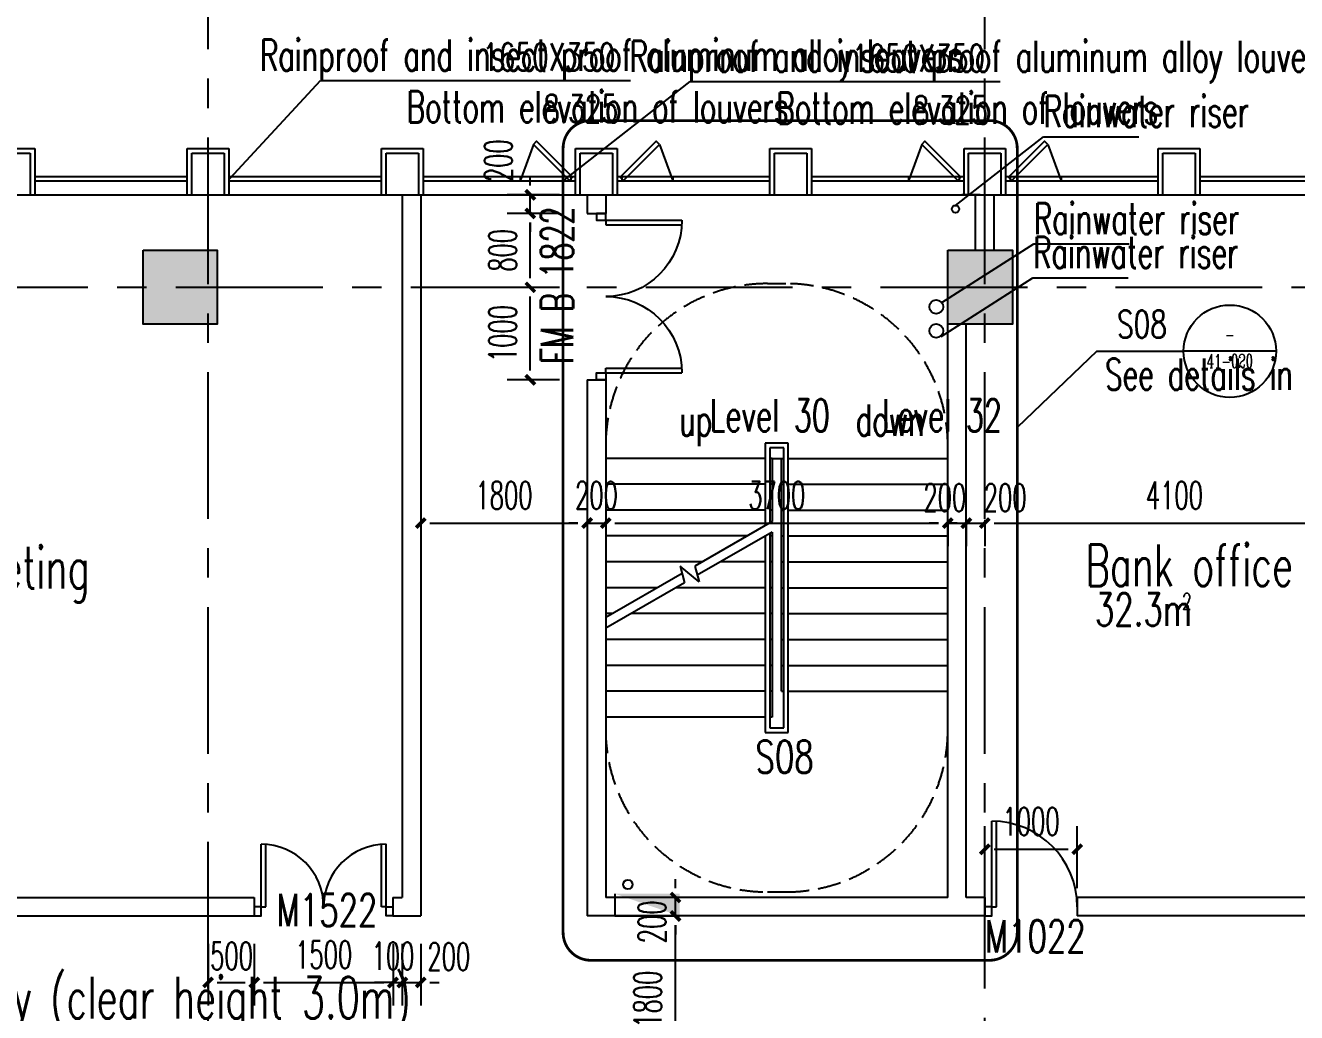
# Model space of a CAD drawing. Extents: x 824790 to 994147, y 4290613 to 4374713.
# Drawn here: x 883535 to 897281, y 4339350 to 4350028 of the extents above; entities that cross this region are included whole.
import ezdxf
from ezdxf.enums import TextEntityAlignment as Align

# ---------------------------------------------------------------- set-up
doc = ezdxf.new("R2010")
doc.units = 0
doc.header["$LTSCALE"] = 1000
doc.header["$MEASUREMENT"] = 0
for name, pattern in [('ACAD_ISO08W100', [36, 24, -3, 6, -3]), ('CENTER', [50.8, 31.75, -6.35, 6.35, -6.35]), ('DASH', [0.35, 0.25, -0.1]), ('DOTE', [2.42, 2, -0.2, 0.02, -0.2]), ('HIDDEN', [0.375, 0.25, -0.125])]:
    doc.linetypes.add(name, pattern=pattern)
doc.layers.get('0').update_dxf_attribs({"color": 255, "linetype": 'CONTINUOUS'})
doc.layers.add('0-消防箱', color=7, linetype='CONTINUOUS', lineweight=25)
doc.layers.add('A-PUB_TEXT', color=7, linetype='CONTINUOUS', lineweight=5)
for name, color, linetype in [('A-AREA-TEXT', 6, 'CONTINUOUS'), ('A-DIM', 201, 'CONTINUOUS'), ('A-DOTE', 8, 'ACAD_ISO08W100'), ('A-FIN-GRAN', 34, 'CONTINUOUS'), ('A-NOTE', 150, 'CONTINUOUS'), ('A-TEXT-CN', 31, 'CONTINUOUS'), ('A-WALL', 2, 'CONTINUOUS'), ('A-WINDOW', 4, 'CONTINUOUS'), ('A-WINDOW-TEXT', 93, 'CONTINUOUS'), ('CONCRET', 1, 'CONTINUOUS'), ('DIM_SYMB', 3, 'CONTINUOUS'), ('DOTE', 17, 'DOTE'), ('HATCH-F252', 252, 'CONTINUOUS'), ('PUB_TEXT', 7, 'CONTINUOUS'), ('S-COLUMN', 1, 'CONTINUOUS'), ('stair', 30, 'CONTINUOUS'), ('WINDOW', 4, 'CONTINUOUS'), ('柱子', 9, 'CONTINUOUS'), ('立管', 7, 'CONTINUOUS')]:
    doc.layers.add(name, color=color, linetype=linetype)
doc.styles.add('_HZTXT', font='tjromans.shx', dxfattribs={"width": 0.7, "bigfont": 'tjhztxt.shx'})
doc.styles.add('_TCH_DIM', font='SIMPLEX', dxfattribs={"bigfont": 'GBCBIG'})
doc.styles.add('_TCH_LABEL', font='COMPLEX.shx', dxfattribs={"width": 0.6, "bigfont": 'GBCBIG.shx'})
doc.styles.add('DIM_FONT', font='SIMPLEX.shx', dxfattribs={"width": 0.6, "bigfont": 'GBCBIG.shx'})
doc.styles.add('PRC-S', font='TJROMANS.shx', dxfattribs={"width": 0.7, "bigfont": 'hztxt.shx'})
doc.styles.add('TONGJI-FONT', font='simplex.shx')
doc.dimstyles.new('DIMN', dxfattribs={"dimtxt": 300, "dimasz": 100, "dimexe": 250, "dimexo": 300, "dimgap": 150, "dimtad": 1, "dimdec": 0, "dimtxsty": 'DIM_FONT', "dimblk": 'h-_ArchTick', "dimcen": 2.5, "dimclrt": 7, "dimazin": 2, "dimtfac": 1, "dimtdec": 0, "dimtix": 1, "dimtmove": 2, "dimatfit": 3, "dimarcsym": 0})

# ---------------------------------------------------------------- blocks, each defined once
blk = doc.blocks.new('h-wrt')
at = {"layer": 'A-DOTE', "linetype": 'CENTER', "ltscale": 0.05}
for p, q in [((-2555128.9, -1784214.6), (-2555128.9, -1744636.2)), ((-2546728.9, -1784214.6), (-2546728.9, -1744636.2)), ((-2603736, -1751229), (-2483728.3, -1751229))]:
    blk.add_line(p, q, dxfattribs=at)
blk = doc.blocks.new('h-D10')
for p, q in [((75, 0), (75, 925)), ((125, 0), (125, 923.64766)), ((75, 0), (125, 0))]:
    blk.add_line(p, q)
blk.add_lwpolyline([(75, 0), (0, 0), (0, -100), (75, -100)], close=True)
blk.add_arc((75, 0), 925, 0, 90)
blk = doc.blocks.new('h-ewryer')
at = {"layer": 'A-WINDOW', "ltscale": 0.5}
blk.add_line((366378, 243878), (366234, 243482), dxfattribs=at)
at = {"layer": 'A-WINDOW'}
for p, q in [((366234, 243532), (366234, 243482)), ((366784, 243532), (366784, 243482))]:
    blk.add_line(p, q, dxfattribs=at)
at = {"layer": 'A-WINDOW', "ltscale": 0.5}
blk.add_lwpolyline([(366378, 243878), (366413, 243914), (366802, 243525), (366767, 243489)], close=True, dxfattribs=at)
blk = doc.blocks.new('h-2层裙房幕墙')
at = {"layer": 'A-FIN-GRAN'}
for p, q in [((781786, 4036435), (782236, 4036435)), ((782236, 4036435), (782236, 4035935)), ((783886, 4035935), (783886, 4036435)), ((783886, 4036435), (784336, 4036435)), ((783886, 4035935), (783886, 4036435)), ((783886, 4036435), (784336, 4036435)), ((784336, 4036435), (784336, 4035935)), ((784336, 4036435), (784336, 4035935)), ((785986, 4035935), (785986, 4036435)), ((785986, 4036435), (786436, 4036435)), ((786436, 4036435), (786436, 4035935)), ((788086, 4035935), (788086, 4036435)), ((788086, 4036435), (788536, 4036435)), ((788536, 4036435), (788536, 4035935)), ((790186, 4035935), (790186, 4036435)), ((790186, 4036435), (790636, 4036435)), ((790636, 4036435), (790636, 4035935)), ((792286, 4035935), (792286, 4036435)), ((792286, 4036435), (792736, 4036435)), ((792736, 4036435), (792736, 4035935)), ((794386, 4035935), (794386, 4036435)), ((794386, 4036435), (794836, 4036435)), ((794836, 4036435), (794836, 4035935)), ((781836, 4036385), (782186, 4036385)), ((782186, 4036385), (782186, 4035935)), ((783936, 4035935), (783936, 4036385)), ((783936, 4036385), (784286, 4036385)), ((783936, 4035935), (783936, 4036385)), ((783936, 4036385), (784286, 4036385)), ((784286, 4036385), (784286, 4035935)), ((784286, 4036385), (784286, 4035935)), ((786036, 4035935), (786036, 4036385)), ((786036, 4036385), (786386, 4036385)), ((786386, 4036385), (786386, 4035935)), ((788136, 4035935), (788136, 4036385)), ((788136, 4036385), (788486, 4036385)), ((788486, 4036385), (788486, 4035935)), ((790236, 4035935), (790236, 4036385)), ((790236, 4036385), (790586, 4036385)), ((790586, 4036385), (790586, 4035935)), ((792336, 4035935), (792336, 4036385)), ((792336, 4036385), (792686, 4036385)), ((792686, 4036385), (792686, 4035935)), ((794436, 4035935), (794436, 4036385)), ((794436, 4036385), (794786, 4036385)), ((794786, 4036385), (794786, 4035935))]:
    blk.add_line(p, q, dxfattribs=at)
at = {"layer": 'WINDOW'}
for p, q in [((782236, 4036135), (783886, 4036135)), ((782236, 4036085), (783886, 4036085)), ((784336, 4036135), (785986, 4036135)), ((784336, 4036085), (785986, 4036085)), ((786436, 4036135), (788086, 4036135)), ((786436, 4036085), (788086, 4036085)), ((788536, 4036135), (790186, 4036135)), ((788536, 4036085), (790186, 4036085)), ((790636, 4036135), (792286, 4036135)), ((790636, 4036085), (792286, 4036085)), ((792736, 4036135), (794386, 4036135)), ((792736, 4036085), (794386, 4036085)), ((794836, 4036135), (796486, 4036135)), ((794836, 4036085), (796486, 4036085)), ((740234, 4035935), (801136, 4035935)), ((782236, 4035935), (783886, 4035935)), ((784336, 4035935), (785986, 4035935)), ((786436, 4035935), (788086, 4035935)), ((788536, 4035935), (790186, 4035935)), ((790636, 4035935), (792286, 4035935)), ((792736, 4035935), (794386, 4035935)), ((794836, 4035935), (796486, 4035935))]:
    blk.add_line(p, q, dxfattribs=at)
at = {"layer": 'A-WINDOW'}
for p in [(421251, 3792603), (425451, 3792603)]:
    blk.add_blockref('h-ewryer', p, dxfattribs=at)
at = {"layer": 'A-WINDOW', "xscale": -1}
for p in [(1155370, 3792603), (1159570, 3792603)]:
    blk.add_blockref('h-ewryer', p, dxfattribs=at)
blk = doc.blocks.new('h-D15')
for p, q in [((75, 0), (75, 675)), ((125, 0), (125, 673.145601)), ((1375, 0), (1375, 673.145601)), ((1425, 0), (1425, 675)), ((75, 0), (125, 0)), ((1425, 0), (1375, 0))]:
    blk.add_line(p, q)
for points in [[(75, 0), (0, 0), (0, -100), (75, -100)], [(1425, 0), (1500, 0), (1500, -100), (1425, -100)]]:
    blk.add_lwpolyline(points, close=True)
for centre, start, end in [((75, 0), 0, 90), ((1425, 0), 90, 180)]:
    blk.add_arc(centre, 675, start, end)
blk = doc.blocks.new('h-D18')
for p, q in [((75, 0), (75, 825)), ((1725, 0), (1725, 825)), ((125, 0), (125, 823)), ((1675, 0), (1675, 823)), ((75, 0), (125, 0)), ((1725, 0), (1675, 0))]:
    blk.add_line(p, q)
for points in [[(75, 0), (0, 0), (0, -100), (75, -100)], [(1725, 0), (1800, 0), (1800, -100), (1725, -100)]]:
    blk.add_lwpolyline(points, close=True)
for centre, start, end in [((75, 0), 0, 90), ((1725, 0), 90, 180)]:
    blk.add_arc(centre, 825, start, end)
blk = doc.blocks.new('h-消火栓')
at = {"color": 0}
for p, q in [((50, -240), (50, 0)), ((50, 0), (750, 0))]:
    blk.add_line(p, q, dxfattribs=at)
blk.add_solid([(50, -240), (750, 0), (50, -240), (750, -240)], dxfattribs=at)
blk = doc.blocks.new('h-qwwe')
at = {"layer": 'HATCH-F252'}
blk.add_hatch(color=256, dxfattribs=at).paths.add_polyline_path([(-400, 400), (400, 400), (400, -400), (-400, -400)])
at = {"layer": 'S-COLUMN', "color": 1}
blk.add_lwpolyline([(-400, 400), (400, 400), (400, -400), (-400, -400)], close=True, dxfattribs=at)
blk = doc.blocks.new('h-800zhu')
at = {"layer": 'HATCH-F252'}
blk.add_hatch(color=256, dxfattribs=at).paths.add_polyline_path([(-2546429, -1386731), (-2547129, -1386731), (-2547129, -1387531), (-2546429, -1387531)])
at = {"layer": 'CONCRET'}
blk.add_lwpolyline([(-2547129, -1386731), (-2546429, -1386731), (-2546429, -1387531), (-2547129, -1387531)], close=True, dxfattribs=at)
at = {"layer": '柱子'}
blk.add_blockref('h-qwwe', (-2555429, -1387131), dxfattribs=at)
blk = doc.blocks.new('h-_ArchTick')
at = {"color": 0, "linetype": 'ByBlock', "const_width": 0.4}
blk.add_lwpolyline([(-0.5, -0.5), (0.5, 0.5)], dxfattribs=at)
blk = doc.blocks.new('*D227')
at = {"layer": 'A-DIM', "color": 0, "lineweight": -2, "transparency": 16777216}
for p, q in [((888995, 4348295), (888995, 4348395)), ((889310, 4348195), (888745, 4348195)), ((888995, 4347995), (888995, 4348195)), ((889310, 4347995), (888745, 4347995)), ((888995, 4347895), (888995, 4347795))]:
    blk.add_line(p, q, dxfattribs=at)
at = {"layer": 'A-DIM', "color": 0, "lineweight": -2, "transparency": 16777216, "xscale": 100, "yscale": 100, "zscale": 100}
for p, rotation in [((888995, 4348195), 270), ((888995, 4347995), 90)]:
    blk.add_blockref('h-_ArchTick', p, dxfattribs=dict(at, rotation=rotation))
at = {"layer": 'A-DIM', "color": 7, "transparency": 16777216, "insert": (888650, 4348565), "char_height": 300, "attachment_point": 5, "rotation": 90, "style": 'DIM_FONT'}
blk.add_mtext('\\A1;200', dxfattribs=at)
blk = doc.blocks.new('*D228')
at = {"layer": 'A-DIM', "color": 0, "lineweight": -2, "transparency": 16777216}
for p, q in [((889310, 4347995), (888745, 4347995)), ((888995, 4347295), (888995, 4347895)), ((889310, 4347195), (888745, 4347195))]:
    blk.add_line(p, q, dxfattribs=at)
at = {"layer": 'A-DIM', "color": 0, "lineweight": -2, "transparency": 16777216, "xscale": 100, "yscale": 100, "zscale": 100}
for p, rotation in [((888995, 4347995), 90), ((888995, 4347195), 270)]:
    blk.add_blockref('h-_ArchTick', p, dxfattribs=dict(at, rotation=rotation))
at = {"layer": 'A-DIM', "color": 7, "transparency": 16777216, "insert": (888695, 4347595), "char_height": 300, "attachment_point": 5, "rotation": 90, "style": 'DIM_FONT'}
blk.add_mtext('\\A1;800', dxfattribs=at)
blk = doc.blocks.new('*D229')
at = {"layer": 'A-DIM', "color": 0, "lineweight": -2, "transparency": 16777216}
for p, q in [((889310, 4347195), (888745, 4347195)), ((888995, 4346295), (888995, 4347095)), ((889310, 4346195), (888745, 4346195))]:
    blk.add_line(p, q, dxfattribs=at)
at = {"layer": 'A-DIM', "color": 0, "lineweight": -2, "transparency": 16777216, "xscale": 100, "yscale": 100, "zscale": 100}
for p, rotation in [((888995, 4347195), 90), ((888995, 4346195), 270)]:
    blk.add_blockref('h-_ArchTick', p, dxfattribs=dict(at, rotation=rotation))
at = {"layer": 'A-DIM', "color": 7, "transparency": 16777216, "insert": (888695, 4346695), "char_height": 300, "attachment_point": 5, "rotation": 90, "style": 'DIM_FONT'}
blk.add_mtext('\\A1;1000', dxfattribs=at)
blk = doc.blocks.new('*D721')
at = {"layer": 'A-DIM', "color": 0, "lineweight": -2, "transparency": 16777216}
for p, q in [((893910, 4340695), (893910, 4341367)), ((894910, 4340695), (894910, 4341367)), ((894010, 4341117), (894810, 4341117))]:
    blk.add_line(p, q, dxfattribs=at)
at = {"layer": 'A-DIM', "color": 0, "lineweight": -2, "transparency": 16777216, "xscale": 100, "yscale": 100, "zscale": 100, "rotation": 180}
blk.add_blockref('h-_ArchTick', (893910, 4341117), dxfattribs=at)
at = {"layer": 'A-DIM', "color": 0, "lineweight": -2, "transparency": 16777216, "xscale": 100, "yscale": 100, "zscale": 100}
blk.add_blockref('h-_ArchTick', (894910, 4341117), dxfattribs=at)
at = {"layer": 'A-DIM', "color": 7, "transparency": 16777216, "insert": (894410, 4341417), "char_height": 300, "attachment_point": 5, "style": 'DIM_FONT'}
blk.add_mtext('\\A1;1000', dxfattribs=at)
blk = doc.blocks.new('*D722')
at = {"layer": 'A-DIM', "color": 0, "lineweight": -2, "transparency": 16777216}
for p, q in [((887810, 4344681), (887810, 4344395)), ((887910, 4344645), (889510, 4344645)), ((889610, 4344681), (889610, 4344395))]:
    blk.add_line(p, q, dxfattribs=at)
at = {"layer": 'A-DIM', "color": 0, "lineweight": -2, "transparency": 16777216, "xscale": 100, "yscale": 100, "zscale": 100, "rotation": 180}
blk.add_blockref('h-_ArchTick', (887810, 4344645), dxfattribs=at)
at = {"layer": 'A-DIM', "color": 0, "lineweight": -2, "transparency": 16777216, "xscale": 100, "yscale": 100, "zscale": 100}
blk.add_blockref('h-_ArchTick', (889610, 4344645), dxfattribs=at)
at = {"layer": 'A-DIM', "color": 7, "transparency": 16777216, "insert": (888710, 4344945), "char_height": 300, "attachment_point": 5, "style": 'DIM_FONT'}
blk.add_mtext('\\A1;1800', dxfattribs=at)
blk = doc.blocks.new('*D723')
at = {"layer": 'A-DIM', "color": 0, "lineweight": -2, "transparency": 16777216}
for p, q in [((889510, 4344645), (889410, 4344645)), ((889610, 4344681), (889610, 4344395)), ((889610, 4344645), (889810, 4344645)), ((889810, 4344681), (889810, 4344395)), ((889910, 4344645), (890010, 4344645))]:
    blk.add_line(p, q, dxfattribs=at)
at = {"layer": 'A-DIM', "color": 0, "lineweight": -2, "transparency": 16777216, "xscale": 100, "yscale": 100, "zscale": 100}
blk.add_blockref('h-_ArchTick', (889610, 4344645), dxfattribs=at)
at = {"layer": 'A-DIM', "color": 0, "lineweight": -2, "transparency": 16777216, "xscale": 100, "yscale": 100, "zscale": 100, "rotation": 180}
blk.add_blockref('h-_ArchTick', (889810, 4344645), dxfattribs=at)
at = {"layer": 'A-DIM', "color": 7, "transparency": 16777216, "insert": (889710, 4344945), "char_height": 300, "attachment_point": 5, "style": 'DIM_FONT'}
blk.add_mtext('\\A1;200', dxfattribs=at)
blk = doc.blocks.new('*D724')
at = {"layer": 'A-DIM', "color": 0, "lineweight": -2, "transparency": 16777216}
for p, q in [((889810, 4344681), (889810, 4344395)), ((889910, 4344645), (893410, 4344645)), ((893510, 4344681), (893510, 4344395))]:
    blk.add_line(p, q, dxfattribs=at)
at = {"layer": 'A-DIM', "color": 0, "lineweight": -2, "transparency": 16777216, "xscale": 100, "yscale": 100, "zscale": 100, "rotation": 180}
blk.add_blockref('h-_ArchTick', (889810, 4344645), dxfattribs=at)
at = {"layer": 'A-DIM', "color": 0, "lineweight": -2, "transparency": 16777216, "xscale": 100, "yscale": 100, "zscale": 100}
blk.add_blockref('h-_ArchTick', (893510, 4344645), dxfattribs=at)
at = {"layer": 'A-DIM', "color": 7, "transparency": 16777216, "insert": (891660, 4344945), "char_height": 300, "attachment_point": 5, "style": 'DIM_FONT'}
blk.add_mtext('\\A1;3700', dxfattribs=at)
blk = doc.blocks.new('*D725')
at = {"layer": 'A-DIM', "color": 0, "lineweight": -2, "transparency": 16777216}
for p, q in [((893410, 4344645), (893310, 4344645)), ((893510, 4344681), (893510, 4344395)), ((893510, 4344645), (893710, 4344645)), ((893710, 4344681), (893710, 4344395)), ((893810, 4344645), (893910, 4344645))]:
    blk.add_line(p, q, dxfattribs=at)
at = {"layer": 'A-DIM', "color": 0, "lineweight": -2, "transparency": 16777216, "xscale": 100, "yscale": 100, "zscale": 100}
blk.add_blockref('h-_ArchTick', (893510, 4344645), dxfattribs=at)
at = {"layer": 'A-DIM', "color": 0, "lineweight": -2, "transparency": 16777216, "xscale": 100, "yscale": 100, "zscale": 100, "rotation": 180}
blk.add_blockref('h-_ArchTick', (893710, 4344645), dxfattribs=at)
at = {"layer": 'A-DIM', "color": 7, "transparency": 16777216, "insert": (893477, 4344920), "char_height": 300, "attachment_point": 5, "style": 'DIM_FONT'}
blk.add_mtext('\\A1;200', dxfattribs=at)
blk = doc.blocks.new('*D726')
at = {"layer": 'A-DIM', "color": 0, "lineweight": -2, "transparency": 16777216}
for p, q in [((893610, 4344645), (893510, 4344645)), ((893710, 4344681), (893710, 4344395)), ((893710, 4344645), (893910, 4344645)), ((893910, 4344681), (893910, 4344395)), ((894010, 4344645), (894110, 4344645))]:
    blk.add_line(p, q, dxfattribs=at)
at = {"layer": 'A-DIM', "color": 0, "lineweight": -2, "transparency": 16777216, "xscale": 100, "yscale": 100, "zscale": 100}
blk.add_blockref('h-_ArchTick', (893710, 4344645), dxfattribs=at)
at = {"layer": 'A-DIM', "color": 0, "lineweight": -2, "transparency": 16777216, "xscale": 100, "yscale": 100, "zscale": 100, "rotation": 180}
blk.add_blockref('h-_ArchTick', (893910, 4344645), dxfattribs=at)
at = {"layer": 'A-DIM', "color": 7, "transparency": 16777216, "insert": (894130, 4344920), "char_height": 300, "attachment_point": 5, "style": 'DIM_FONT'}
blk.add_mtext('\\A1;200', dxfattribs=at)
blk = doc.blocks.new('*D727')
at = {"layer": 'A-DIM', "color": 0, "lineweight": -2, "transparency": 16777216}
for p, q in [((893910, 4344681), (893910, 4344395)), ((894010, 4344645), (897910, 4344645)), ((898010, 4344681), (898010, 4344395))]:
    blk.add_line(p, q, dxfattribs=at)
at = {"layer": 'A-DIM', "color": 0, "lineweight": -2, "transparency": 16777216, "xscale": 100, "yscale": 100, "zscale": 100, "rotation": 180}
blk.add_blockref('h-_ArchTick', (893910, 4344645), dxfattribs=at)
at = {"layer": 'A-DIM', "color": 0, "lineweight": -2, "transparency": 16777216, "xscale": 100, "yscale": 100, "zscale": 100}
blk.add_blockref('h-_ArchTick', (898010, 4344645), dxfattribs=at)
at = {"layer": 'A-DIM', "color": 7, "transparency": 16777216, "insert": (895960, 4344945), "char_height": 300, "attachment_point": 5, "style": 'DIM_FONT'}
blk.add_mtext('\\A1;4100', dxfattribs=at)
blk = doc.blocks.new('*D728')
at = {"layer": 'A-DIM', "color": 0, "lineweight": -2, "transparency": 16777216}
for p, q in [((890565, 4340695), (890565, 4340795)), ((890595, 4340595), (890315, 4340595)), ((890565, 4340395), (890565, 4340595)), ((890595, 4340395), (890315, 4340395)), ((890565, 4340295), (890565, 4340195))]:
    blk.add_line(p, q, dxfattribs=at)
at = {"layer": 'A-DIM', "color": 0, "lineweight": -2, "transparency": 16777216, "xscale": 100, "yscale": 100, "zscale": 100}
for p, rotation in [((890565, 4340595), 270), ((890565, 4340395), 90)]:
    blk.add_blockref('h-_ArchTick', p, dxfattribs=dict(at, rotation=rotation))
at = {"layer": 'A-DIM', "color": 7, "transparency": 16777216, "insert": (890312, 4340331), "char_height": 300, "attachment_point": 5, "rotation": 90, "style": 'DIM_FONT'}
blk.add_mtext('\\A1;200', dxfattribs=at)
blk = doc.blocks.new('*D729')
at = {"layer": 'A-DIM', "color": 0, "lineweight": -2, "transparency": 16777216}
for p, q in [((890595, 4340395), (890315, 4340395)), ((890565, 4338695), (890565, 4340295)), ((890595, 4338595), (890315, 4338595))]:
    blk.add_line(p, q, dxfattribs=at)
at = {"layer": 'A-DIM', "color": 0, "lineweight": -2, "transparency": 16777216, "xscale": 100, "yscale": 100, "zscale": 100}
for p, rotation in [((890565, 4340395), 90), ((890565, 4338595), 270)]:
    blk.add_blockref('h-_ArchTick', p, dxfattribs=dict(at, rotation=rotation))
at = {"layer": 'A-DIM', "color": 7, "transparency": 16777216, "insert": (890265, 4339495), "char_height": 300, "attachment_point": 5, "rotation": 90, "style": 'DIM_FONT'}
blk.add_mtext('\\A1;1800', dxfattribs=at)
blk = doc.blocks.new('*D732')
at = {"layer": 'A-DIM', "color": 0, "lineweight": -2, "transparency": 16777216}
for p, q in [((885510, 4340095), (885510, 4339426)), ((886010, 4340095), (886010, 4339426)), ((885610, 4339676), (885910, 4339676))]:
    blk.add_line(p, q, dxfattribs=at)
at = {"layer": 'A-DIM', "color": 0, "lineweight": -2, "transparency": 16777216, "xscale": 100, "yscale": 100, "zscale": 100, "rotation": 180}
blk.add_blockref('h-_ArchTick', (885510, 4339676), dxfattribs=at)
at = {"layer": 'A-DIM', "color": 0, "lineweight": -2, "transparency": 16777216, "xscale": 100, "yscale": 100, "zscale": 100}
blk.add_blockref('h-_ArchTick', (886010, 4339676), dxfattribs=at)
at = {"layer": 'A-DIM', "color": 7, "transparency": 16777216, "insert": (885764, 4339963), "char_height": 300, "attachment_point": 5, "style": 'DIM_FONT'}
blk.add_mtext('\\A1;500', dxfattribs=at)
blk = doc.blocks.new('*D733')
at = {"layer": 'A-DIM', "color": 0, "lineweight": -2, "transparency": 16777216}
for p, q in [((886010, 4340095), (886010, 4339426)), ((887510, 4340095), (887510, 4339426)), ((886110, 4339676), (887410, 4339676))]:
    blk.add_line(p, q, dxfattribs=at)
at = {"layer": 'A-DIM', "color": 0, "lineweight": -2, "transparency": 16777216, "xscale": 100, "yscale": 100, "zscale": 100, "rotation": 180}
blk.add_blockref('h-_ArchTick', (886010, 4339676), dxfattribs=at)
at = {"layer": 'A-DIM', "color": 0, "lineweight": -2, "transparency": 16777216, "xscale": 100, "yscale": 100, "zscale": 100}
blk.add_blockref('h-_ArchTick', (887510, 4339676), dxfattribs=at)
at = {"layer": 'A-DIM', "color": 7, "transparency": 16777216, "insert": (886760, 4339976), "char_height": 300, "attachment_point": 5, "style": 'DIM_FONT'}
blk.add_mtext('\\A1;1500', dxfattribs=at)
blk = doc.blocks.new('*D734')
at = {"layer": 'A-DIM', "color": 0, "lineweight": -2, "transparency": 16777216}
for p, q in [((887510, 4340095), (887510, 4339426)), ((887610, 4340095), (887610, 4339426)), ((887410, 4339676), (887310, 4339676)), ((887510, 4339676), (887610, 4339676)), ((887710, 4339676), (887810, 4339676))]:
    blk.add_line(p, q, dxfattribs=at)
at = {"layer": 'A-DIM', "color": 0, "lineweight": -2, "transparency": 16777216, "xscale": 100, "yscale": 100, "zscale": 100}
blk.add_blockref('h-_ArchTick', (887510, 4339676), dxfattribs=at)
at = {"layer": 'A-DIM', "color": 0, "lineweight": -2, "transparency": 16777216, "xscale": 100, "yscale": 100, "zscale": 100, "rotation": 180}
blk.add_blockref('h-_ArchTick', (887610, 4339676), dxfattribs=at)
at = {"layer": 'A-DIM', "color": 7, "transparency": 16777216, "insert": (887510, 4339962), "char_height": 300, "attachment_point": 5, "style": 'DIM_FONT'}
blk.add_mtext('\\A1;100', dxfattribs=at)
blk = doc.blocks.new('*D735')
at = {"layer": 'A-DIM', "color": 0, "lineweight": -2, "transparency": 16777216}
for p, q in [((887610, 4340095), (887610, 4339426)), ((887810, 4340095), (887810, 4339426)), ((887510, 4339676), (887410, 4339676)), ((887610, 4339676), (887810, 4339676)), ((887910, 4339676), (888010, 4339676))]:
    blk.add_line(p, q, dxfattribs=at)
at = {"layer": 'A-DIM', "color": 0, "lineweight": -2, "transparency": 16777216, "xscale": 100, "yscale": 100, "zscale": 100}
blk.add_blockref('h-_ArchTick', (887610, 4339676), dxfattribs=at)
at = {"layer": 'A-DIM', "color": 0, "lineweight": -2, "transparency": 16777216, "xscale": 100, "yscale": 100, "zscale": 100, "rotation": 180}
blk.add_blockref('h-_ArchTick', (887810, 4339676), dxfattribs=at)
at = {"layer": 'A-DIM', "color": 7, "transparency": 16777216, "insert": (888113, 4339956), "char_height": 300, "attachment_point": 5, "style": 'DIM_FONT'}
blk.add_mtext('\\A1;200', dxfattribs=at)

msp = doc.modelspace()

# ---------------------------------------------------------------- linework, layer by layer
at = {"layer": '0-消防箱'}
msp.add_circle((890049.9, 4340735.4), 50, dxfattribs=at)
at = {"layer": 'A-NOTE'}
for p, q in [((885744.7, 4348371.9), (886727.5, 4349433)), ((886727.5, 4349433), (890079.1, 4349433)), ((889363.3, 4348358.8), (890725, 4349419.9)), ((890725, 4349419.9), (894076.6, 4349419.9)), ((893592.7, 4348081.9), (894544.2, 4348824.3)), ((894544.2, 4348824.3), (895575.9, 4348824.3)), ((893445.1, 4347029.7), (894438.7, 4347663.8)), ((894438.7, 4347663.8), (895470.3, 4347663.8)), ((893436.6, 4346664.1), (894430.2, 4347298.2)), ((894430.2, 4347298.2), (895461.9, 4347298.2)), ((895122, 4346503.7), (894260.6, 4345679.8)), ((895122, 4346503.7), (896059.8, 4346503.7)), ((897059.8, 4346503.7), (896059.8, 4346503.7))]:
    msp.add_line(p, q, dxfattribs=at)
at = {"layer": 'A-NOTE', "linetype": 'HIDDEN', "const_width": 30}
msp.add_lwpolyline([(889649.5, 4348999), (893960.6, 4348999, -0.4142136), (894260.6, 4348699), (894260.6, 4340215.7, -0.4142136), (893960.6, 4339915.7), (889649.5, 4339915.7, -0.4142136), (889349.5, 4340215.7), (889349.5, 4348699, -0.4142136)], format="xyb", close=True, dxfattribs=at)
at = {"layer": 'A-NOTE'}
msp.add_circle((896559.8, 4346503.7), 500, dxfattribs=at)
at = {"layer": 'A-WALL'}
for p, q in [((887609.9, 4348195.4), (887609.9, 4340595.4)), ((887809.9, 4348195.4), (887809.9, 4340395.4)), ((889609.9, 4348195.4), (889609.9, 4347995.4)), ((889809.9, 4348195.4), (889809.9, 4347995.4)), ((893859.9, 4348195.4), (893659.9, 4348195.4)), ((893809.9, 4347595.4), (893809.9, 4348195.4)), ((894009.9, 4347595.4), (894009.9, 4348195.4)), ((889609.9, 4347995.4), (889809.9, 4347995.4)), ((893509.9, 4340595.4), (893509.9, 4346795.4)), ((893709.9, 4340595.4), (893709.9, 4346795.4)), ((889609.9, 4346195.4), (889809.9, 4346195.4)), ((889609.9, 4346195.4), (889609.9, 4340395.4)), ((889809.9, 4346195.4), (889809.9, 4340595.4)), ((878809.9, 4340595.4), (886009.9, 4340595.4)), ((886009.9, 4340595.4), (886009.9, 4340395.4)), ((887509.9, 4340595.4), (887509.9, 4340395.4)), ((887509.9, 4340595.4), (887609.9, 4340595.4)), ((893509.9, 4340595.4), (889809.9, 4340595.4)), ((893909.9, 4340595.4), (893709.9, 4340595.4)), ((893909.9, 4340595.4), (893909.9, 4340395.4)), ((894909.9, 4340595.4), (894909.9, 4340395.4)), ((898009.9, 4340595.4), (894909.9, 4340595.4)), ((878809.9, 4340395.4), (886009.9, 4340395.4)), ((887509.9, 4340395.4), (887809.9, 4340395.4)), ((893909.9, 4340395.4), (889609.9, 4340395.4)), ((898409.9, 4340395.4), (894909.9, 4340395.4))]:
    msp.add_line(p, q, dxfattribs=at)
at = {"layer": 'DIM_SYMB', "color": 30}
for points in [[(890709.9, 4345485.4, 0, 0, 0), (890709.9, 4344525.4, 80, 0, 0), (890709.9, 4344225.4, 0, 0, 0)], [(892609.9, 4345485.4, 0, 0, 0), (892609.9, 4341770.4, 0, 0, 0), (890709.9, 4341770.4, 0, 0, 0), (890709.9, 4343645.4, 80, 0, 0), (890709.9, 4343945.4, 0, 0, 0)]]:
    msp.add_lwpolyline(points, format="xyseb", dxfattribs=at)
at = {"layer": 'stair', "color": 30}
for p, q in [((891784.9, 4345510.4), (891534.9, 4345510.4)), ((891534.9, 4345510.4), (891534.9, 4344619.4)), ((891734.9, 4345460.4), (891584.9, 4345460.4)), ((891584.9, 4345460.4), (891584.9, 4344648.3)), ((891734.9, 4342430.4), (891734.9, 4345460.4)), ((891784.9, 4342380.4), (891784.9, 4345510.4)), ((889809.9, 4345345.4), (889809.9, 4343623.5)), ((891534.9, 4345345.4), (889809.9, 4345345.4)), ((891609.9, 4345345.4), (891584.9, 4345345.4)), ((891609.9, 4345345.4), (891609.9, 4344662.7)), ((891609.9, 4345345.4), (891709.9, 4345345.4)), ((891709.9, 4342825.4), (891709.9, 4345345.4)), ((891709.9, 4345345.4), (891734.9, 4345345.4)), ((891784.9, 4345345.4), (893509.9, 4345345.4)), ((893509.9, 4342825.4), (893509.9, 4345345.4)), ((891534.9, 4345065.4), (889809.9, 4345065.4)), ((891609.9, 4345065.4), (891584.9, 4345065.4)), ((891709.9, 4345065.4), (891734.9, 4345065.4)), ((891784.9, 4345065.4), (893509.9, 4345065.4)), ((891534.9, 4344785.4), (889809.9, 4344785.4)), ((891609.9, 4344785.4), (891584.9, 4344785.4)), ((891709.9, 4344785.4), (891734.9, 4344785.4)), ((891784.9, 4344785.4), (893509.9, 4344785.4)), ((891609.9, 4344662.7), (890774.3, 4344180.3)), ((891337.3, 4344505.4), (889809.9, 4344505.4)), ((891609.9, 4344547.2), (890801.1, 4344080.3)), ((891534.9, 4344503.9), (891534.9, 4342380.4)), ((891584.9, 4344532.8), (891584.9, 4342430.4)), ((891609.9, 4344505.4), (891584.9, 4344505.4)), ((891609.9, 4344547.2), (891609.9, 4342545.4)), ((891709.9, 4344505.4), (891734.9, 4344505.4)), ((891784.9, 4344505.4), (893509.9, 4344505.4)), ((890852.4, 4344225.4), (889809.9, 4344225.4)), ((891534.9, 4344225.4), (891052.4, 4344225.4)), ((891609.9, 4344225.4), (891584.9, 4344225.4)), ((891709.9, 4344225.4), (891734.9, 4344225.4)), ((891784.9, 4344225.4), (893509.9, 4344225.4)), ((890636, 4344100.4), (889809.9, 4343623.5)), ((890820.5, 4344007.9), (890614.4, 4344180.8)), ((890614.4, 4344180.8), (890662.8, 4344000.4)), ((890774.3, 4344180.3), (890820.5, 4344007.9)), ((890662.8, 4344000.4), (889809.9, 4343508)), ((890367.4, 4343945.4), (889809.9, 4343945.4)), ((891534.9, 4343945.4), (890567.4, 4343945.4)), ((891609.9, 4343945.4), (891584.9, 4343945.4)), ((891709.9, 4343945.4), (891734.9, 4343945.4)), ((891784.9, 4343945.4), (893509.9, 4343945.4)), ((889882.4, 4343665.4), (889809.9, 4343665.4)), ((891534.9, 4343665.4), (890082.4, 4343665.4)), ((891609.9, 4343665.4), (891584.9, 4343665.4)), ((891709.9, 4343665.4), (891734.9, 4343665.4)), ((891784.9, 4343665.4), (893509.9, 4343665.4)), ((889809.9, 4343508), (889809.9, 4342545.4)), ((891534.9, 4343385.4), (889809.9, 4343385.4)), ((891609.9, 4343385.4), (891584.9, 4343385.4)), ((891709.9, 4343385.4), (891734.9, 4343385.4)), ((891784.9, 4343385.4), (893509.9, 4343385.4)), ((891534.9, 4343105.4), (889809.9, 4343105.4)), ((891609.9, 4343105.4), (891584.9, 4343105.4)), ((891709.9, 4343105.4), (891734.9, 4343105.4)), ((891784.9, 4343105.4), (893509.9, 4343105.4)), ((891534.9, 4342825.4), (889809.9, 4342825.4)), ((891609.9, 4342825.4), (891584.9, 4342825.4)), ((891709.9, 4342825.4), (891734.9, 4342825.4)), ((891784.9, 4342825.4), (893509.9, 4342825.4)), ((891534.9, 4342545.4), (889809.9, 4342545.4)), ((891609.9, 4342545.4), (891584.9, 4342545.4)), ((891584.9, 4342430.4), (891734.9, 4342430.4)), ((891534.9, 4342380.4), (891784.9, 4342380.4))]:
    msp.add_line(p, q, dxfattribs=at)
at = {"layer": 'stair', "color": 30, "linetype": 'DASH'}
for points in [[(889809.9, 4345485.4, -0.4142136), (891559.9, 4347235.4), (891759.9, 4347235.4, -0.4142136), (893509.9, 4345485.4)], [(889809.9, 4342405.2, 0.4142136), (891559.9, 4340655.2), (891759.9, 4340655.2, 0.4142136), (893509.9, 4342405.2)]]:
    msp.add_lwpolyline(points, format="xyb", dxfattribs=at)
at = {"layer": '立管'}
for centre, radius in [((893592.7, 4348041.9), 40), ((893385.3, 4346984.4), 75), ((893385.3, 4346724.4), 75)]:
    msp.add_circle(centre, radius, dxfattribs=at)

# ---------------------------------------------------------------- block references
at = {"layer": '0-消防箱', "xscale": -1, "rotation": 180}
msp.add_blockref('h-消火栓', (889859.9, 4340395.4), dxfattribs=at)
at = {"layer": 'A-WINDOW'}
for name, p in [('h-2层裙房幕墙', (101399, 312260.4)), ('h-D10', (893909.9, 4340495.4)), ('h-D15', (886009.9, 4340495.4))]:
    msp.add_blockref(name, p, dxfattribs=at)
at = {"layer": 'A-WINDOW', "xscale": -1, "rotation": 270}
msp.add_blockref('h-D18', (889809.9, 4346195.4), dxfattribs=at)
at = {"layer": 'DOTE'}
msp.add_blockref('h-wrt', (3440638.8, 6098424.3), dxfattribs=at)
at = {"layer": 'S-COLUMN'}
msp.add_blockref('h-800zhu', (3440638.8, 5734326.8), dxfattribs=at)

# ---------------------------------------------------------------- texts
at = {"layer": 'A-AREA-TEXT', "style": '_HZTXT', "width": 0.7}
for s, height, p in [('32.3m', 350, (895100.5, 4343535.4)), ('2', 175, (896042.8, 4343710.4))]:
    msp.add_text(s, height=height, dxfattribs=at).set_placement(p)
at = {"layer": 'A-NOTE'}
for s, height, style, width, p in [('S08', 297.5, '_TCH_DIM', 0.705882, (895338.8, 4346648)), ('See details in the application', 337.589, 'TONGJI-FONT', 0.65, (895211.7, 4346085.9))]:
    msp.add_text(s, height=height, dxfattribs=dict(at, style=style, width=width)).set_placement(p)
at = {"layer": 'A-PUB_TEXT', "style": '_TCH_LABEL', "width": 0.777778}
msp.add_text('-', height=268.3, dxfattribs=at).set_placement((896506.1, 4346557.3), (896613.5, 4346557.3), align=Align.FIT)
at = {"layer": 'A-PUB_TEXT', "style": '_TCH_LABEL'}
msp.add_text('41-020', height=150.83, dxfattribs=at).set_placement((896309.9, 4346322.7), (896809.8, 4346322.7), align=Align.FIT)
at = {"layer": 'A-TEXT-CN'}
for s, height, style, width, p in [('Level 30', 350, 'TONGJI-FONT', 0.65, (890937.9, 4345633.9)), ('Level 32', 350, 'TONGJI-FONT', 0.65, (892798.9, 4345633.9)), ('Bank Meeting', 450, 'TONGJI-FONT', 0.65, (881597, 4343936.7)), ('Bank office', 450, 'TONGJI-FONT', 0.65, (894999.4, 4343962.8)), ('S08', 350, 'PRC-S', 0.7, (891429.3, 4341942)), ('Walkway (clear height 3.0m)', 450, 'TONGJI-FONT', 0.65, (882036.6, 4339285.4))]:
    msp.add_text(s, height=height, dxfattribs=dict(at, style=style, width=width)).set_placement(p)
at = {"layer": 'A-WINDOW-TEXT', "style": 'TONGJI-FONT', "width": 0.65}
msp.add_text('FM B 1822', height=350, rotation=90, dxfattribs=at).set_placement((889458.5, 4346362.9))
at = {"layer": 'A-WINDOW-TEXT', "style": 'PRC-S', "width": 0.7}
for s, p in [('M1522', (886250.2, 4340283.6)), ('M1022', (893909.9, 4340000.4))]:
    msp.add_text(s, height=350, dxfattribs=at).set_placement(p)
at = {"layer": 'PUB_TEXT'}
for s, height, style, width, p in [('Rainproof and insect proof aluminum alloy louvers', 337.589, 'TONGJI-FONT', 0.65, (886072.4, 4349538)), ('Rainproof and insect proof aluminum alloy louvers', 337.589, 'TONGJI-FONT', 0.65, (890069.9, 4349524.9)), ('1650X350', 297.5, '_TCH_DIM', 0.705882, (888474.1, 4349538)), ('1650X350', 297.5, '_TCH_DIM', 0.705882, (892471.6, 4349524.9)), ('Bottom elevation of louvers', 337.589, 'TONGJI-FONT', 0.65, (887659.6, 4348978)), ('Bottom elevation of louvers', 337.589, 'TONGJI-FONT', 0.65, (891657.2, 4348964.9)), ('8.325', 297.5, '_TCH_DIM', 0.705882, (889134.1, 4348978)), ('8.325', 297.5, '_TCH_DIM', 0.705882, (893131.6, 4348964.9)), ('Rainwater riser', 337.589, 'TONGJI-FONT', 0.65, (894547.5, 4348929.3)), ('Rainwater riser', 337.589, 'TONGJI-FONT', 0.65, (894441.9, 4347768.8)), ('Rainwater riser', 337.589, 'TONGJI-FONT', 0.65, (894433.5, 4347403.2))]:
    msp.add_text(s, height=height, dxfattribs=dict(at, style=style, width=width)).set_placement(p)
at = {"layer": 'PUB_TEXT', "color": 30, "style": 'TONGJI-FONT', "width": 0.65}
for s, p in [('down', (892514.9, 4345590.4)), ('up', (890605.6, 4345590.4))]:
    msp.add_text(s, height=337.59, dxfattribs=at).set_placement(p)

# ---------------------------------------------------------------- dimensions: what is measured, and where the dimension line sits
at = {"layer": 'A-DIM'}
for base, p1, p2, angle, picture, middle in [((888995.1, 4348195.4), (889609.9, 4347995.4), (889609.9, 4348195.4), 90, '*D227', (888650.1, 4348565.4)), ((893709.9, 4344644.6), (893509.9, 4344980.8), (893709.9, 4344980.8), 0, '*D725', (893477.1, 4344919.6)), ((893909.9, 4344644.6), (893709.9, 4344980.8), (893909.9, 4344980.8), 0, '*D726', (894130.5, 4344919.6)), ((890565.2, 4340595.4), (890894.6, 4340395.4), (890894.6, 4340595.4), 90, '*D728', (890311.7, 4340330.6)), ((886009.9, 4339676.2), (885509.9, 4340395.4), (886009.9, 4340395.4), 0, '*D732', (885764.2, 4339962.6)), ((887609.9, 4339676.2), (887509.9, 4340395.4), (887609.9, 4340395.4), 0, '*D734', (887509.9, 4339961.6)), ((887809.9, 4339676.2), (887609.9, 4340395.4), (887809.9, 4340395.4), 0, '*D735', (888112.6, 4339956))]:
    dim = msp.add_linear_dim(base=base, p1=p1, p2=p2, angle=angle, dimstyle='DIMN', dxfattribs=at)
    dim.commit()
    dim.dimension.update_dxf_attribs({"geometry": picture, "text_midpoint": middle, "dimtype": 129})
for p1, p2, distance, picture, middle in [((889609.9, 4347195.4), (889609.9, 4347995.4), 614.8, '*D228', (888695.1, 4347595.4)), ((889609.9, 4346195.4), (889609.9, 4347195.4), 614.8, '*D229', (888695.1, 4346695.4)), ((887809.9, 4344980.8), (889609.9, 4344980.8), -336.2, '*D722', (888709.9, 4344944.6)), ((889609.9, 4344980.8), (889809.9, 4344980.8), -336.2, '*D723', (889709.9, 4344944.6)), ((889809.9, 4344980.8), (893509.9, 4344980.8), -336.2, '*D724', (891659.9, 4344944.6)), ((893909.9, 4344980.8), (898009.9, 4344980.8), -336.2, '*D727', (895959.9, 4344944.6)), ((893909.9, 4340395.4), (894909.9, 4340395.4), 722.1, '*D721', (894409.9, 4341417.5)), ((886009.9, 4340395.4), (887509.9, 4340395.4), -719.2, '*D733', (886759.9, 4339976.2)), ((890894.6, 4338595.4), (890894.6, 4340395.4), 329.5, '*D729', (890265.2, 4339495.4))]:
    dim = msp.add_aligned_dim(p1=p1, p2=p2, distance=distance, dimstyle='DIMN', dxfattribs=at)
    dim.commit()
    dim.dimension.update_dxf_attribs({"geometry": picture, "text_midpoint": middle})

doc.saveas('drawing.dxf')
